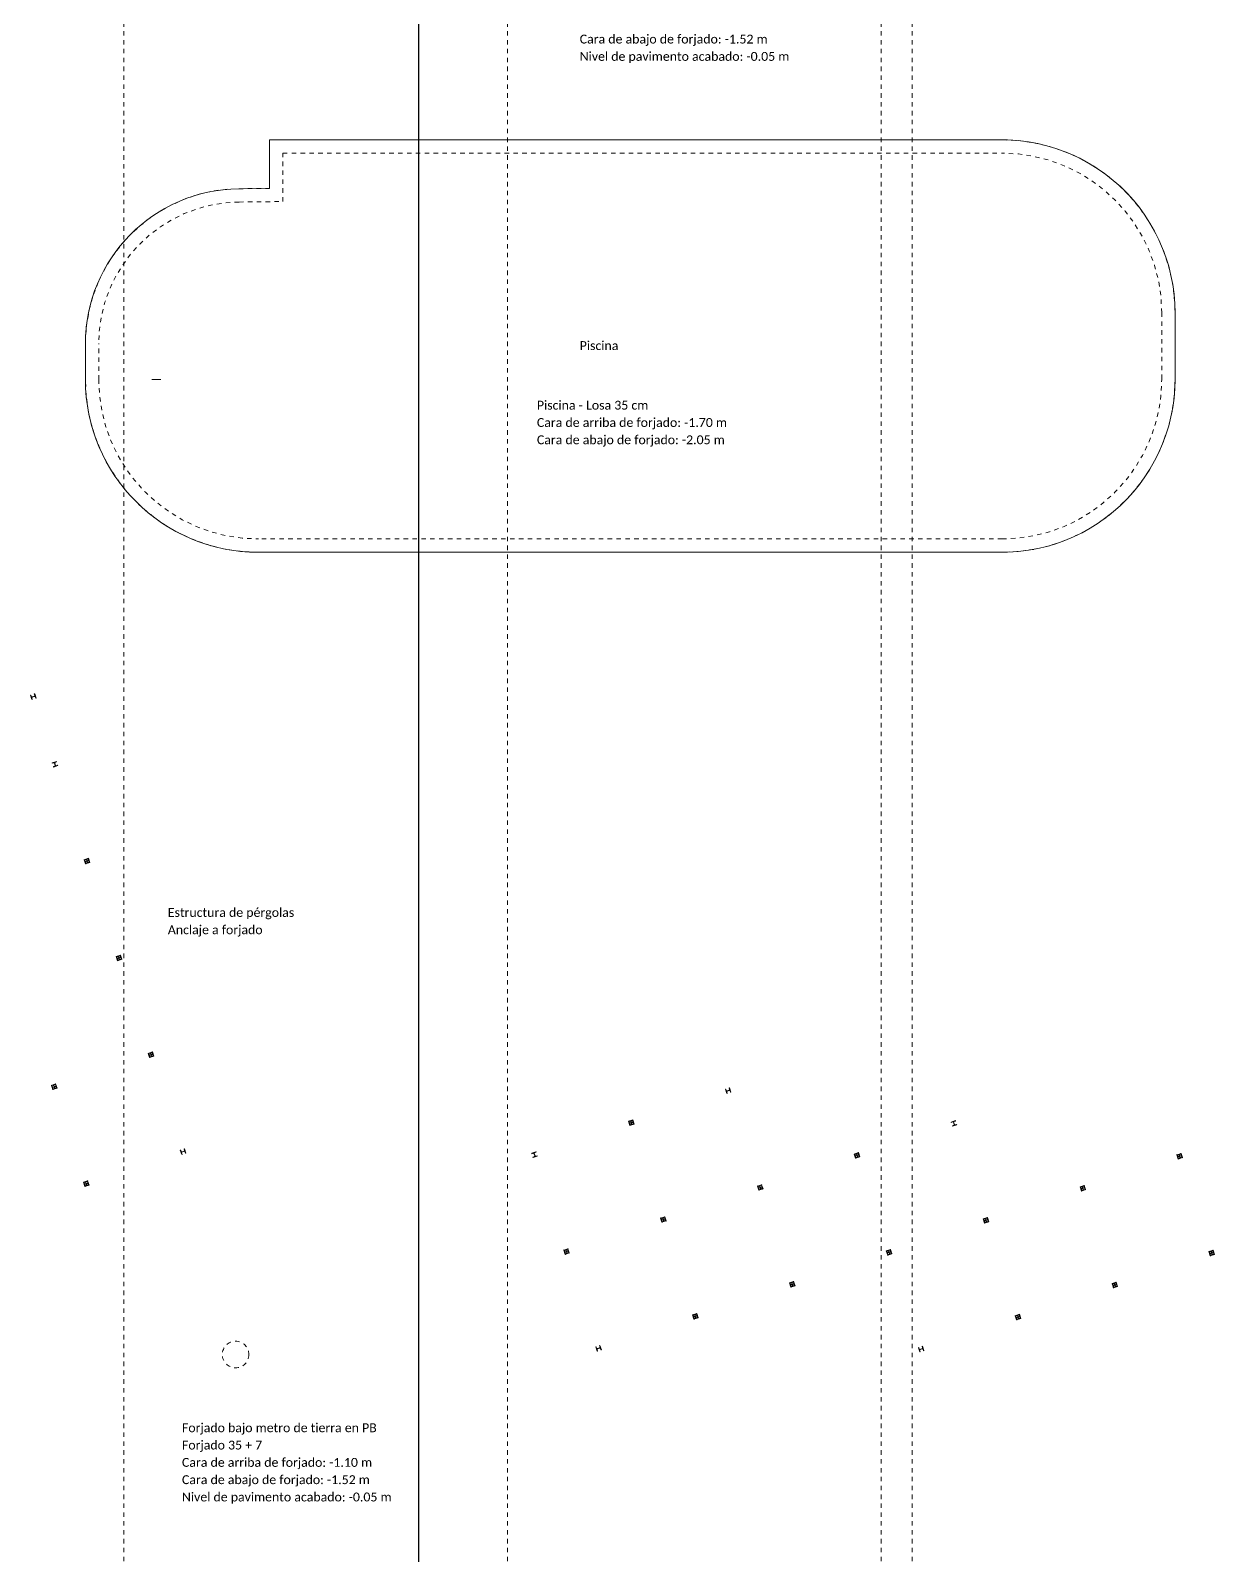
# Model space of a CAD drawing. Header units: millimetres. Extents: x -65 to 53, y -59 to 44.
# Drawn here: x -17.22 to 9.48, y -24.25 to 10.14 of the extents above; entities that cross this region are included whole.
import ezdxf

# ---------------------------------------------------------------- set-up
doc = ezdxf.new("R2010")
doc.units = ezdxf.units.MM
doc.linetypes.add('Trazo general', pattern=[0.001875, 0.00125, -0.000625])
for name, color, linetype, lineweight, true_color in [('0-AR-TXT-1', 1, 'Continuous', 5, 0xff0000), ('0-AR-TXT-2', 5, 'Continuous', 5, 0x0000ff), ('1-AR-PILARES-1', 7, 'Continuous', 5, 0xc0c0c0), ('REJILLA-2', 7, 'Trazo general', 5, 0x008080)]:
    doc.layers.add(name, color=color, linetype=linetype, lineweight=lineweight, true_color=true_color)
for name, color, linetype, lineweight in [('00-AUX-1', 7, 'Trazo general', 5), ('00-AUX-2', 7, 'Continuous', 5), ('1-AR-PILARES', 7, 'Continuous', 5), ('1-AR-VISTA', 7, 'Continuous', 5)]:
    doc.layers.add(name, color=color, linetype=linetype, lineweight=lineweight)
doc.layers.add('EJES DE REPLANTEO', color=30, linetype='Continuous')
doc.styles.add('Calibri', font='calibri.ttf', dxfattribs={"height": 0.2})

# ---------------------------------------------------------------- blocks, each defined once
blk = doc.blocks.new('Metálico - HEB - HEB 100-5133296-Planta baja - forjado 03- STR')
at = {"layer": '1-AR-PILARES-1'}
blk.add_hatch(color=256, dxfattribs=at).paths.add_polyline_path([(-0.05, -0.05), (0.05, -0.05), (0.05, -0.04), (0.015, -0.04), (0.007, -0.036), (0.003, -0.028), (0.003, 0.028), (0.007, 0.036), (0.015, 0.04), (0.05, 0.04), (0.05, 0.05), (-0.05, 0.05), (-0.05, 0.04), (-0.015, 0.04), (-0.007, 0.036), (-0.003, 0.028), (-0.003, -0.028), (-0.007, -0.036), (-0.015, -0.04), (-0.05, -0.04)])
at = {"layer": '1-AR-PILARES'}
for p, q in [((-0.05, 0.05), (-0.05, 0.04)), ((0.05, 0.05), (-0.05, 0.05)), ((-0.05, 0.04), (-0.015, 0.04)), ((-0.003, 0.028), (-0.003, -0.028)), ((0.003, -0.028), (0.003, 0.028)), ((0.015, 0.04), (0.05, 0.04)), ((0.05, 0.04), (0.05, 0.05)), ((-0.015, -0.04), (-0.05, -0.04)), ((-0.05, -0.04), (-0.05, -0.05)), ((-0.05, -0.05), (0.05, -0.05)), ((0.05, -0.04), (0.015, -0.04)), ((0.05, -0.05), (0.05, -0.04))]:
    blk.add_line(p, q, dxfattribs=at)
for centre, start, end in [((-0.015, 0.028), 0, 90), ((0.015, 0.028), 90, 180), ((-0.015, -0.028), 270, 0), ((0.015, -0.028), 180, 270)]:
    blk.add_arc(centre, 0.012, start, end, dxfattribs=at)

msp = doc.modelspace()

# ---------------------------------------------------------------- linework, layer by layer
at = {"layer": '00-AUX-1'}
for p, q in [((-11.82753, 6.57523), (-11.82753, 7.66958)), ((-11.82753, 7.66958), (4.68897, 7.66958)), ((4.69604, 7.66957), (5.04885, 7.65326)), ((5.04885, 7.65326), (5.40566, 7.60349)), ((5.40566, 7.60349), (5.75635, 7.52101)), ((-11.52753, 7.36958), (4.69591, 7.36958)), ((-11.52753, 6.27854), (-11.52753, 7.36958)), ((5.75635, 7.52101), (6.09793, 7.40652)), ((6.09793, 7.40652), (6.4275, 7.261)), ((6.4275, 7.261), (6.74223, 7.0857)), ((6.74223, 7.0857), (7.03944, 6.8821)), ((7.03944, 6.8821), (7.3166, 6.65195)), ((-13.07503, 6.521), (-12.70092, 6.56557)), ((-12.51835, 6.56759), (-11.82753, 6.57523)), ((7.3166, 6.65195), (7.57135, 6.39721)), ((-14.13889, 6.15234), (-13.79819, 6.31319)), ((-13.79819, 6.31319), (-13.4422, 6.43655)), ((-13.4422, 6.43655), (-13.07503, 6.521)), ((-12.51503, 6.26761), (-11.52753, 6.27854)), ((7.57135, 6.39721), (7.8015, 6.12005)), ((-14.7589, 5.72603), (-14.46036, 5.95586)), ((-14.46036, 5.95586), (-14.13889, 6.15234)), ((7.8015, 6.12005), (8.00509, 5.82283)), ((-15.03105, 5.46549), (-14.7589, 5.72603)), ((8.00509, 5.82283), (8.1804, 5.5081)), ((8.1804, 5.5081), (8.32592, 5.17854)), ((-15.48397, 4.86465), (-15.27368, 5.17725)), ((-15.27368, 5.17725), (-15.03105, 5.46549)), ((8.32592, 5.17854), (8.4404, 4.83695)), ((-15.65951, 4.53128), (-15.48397, 4.86465)), ((8.4404, 4.83695), (8.52288, 4.48626)), ((-15.79827, 4.181), (-15.65951, 4.53128)), ((8.52288, 4.48626), (8.57266, 4.12945)), ((-15.89864, 3.81786), (-15.79827, 4.181)), ((8.57266, 4.12945), (8.58897, 3.77665)), ((-15.95947, 3.44605), (-15.89864, 3.81786)), ((-15.9796, 3.07805), (-15.95947, 3.44605)), ((8.28897, 3.77651), (8.28897, 2.26265)), ((8.58897, 3.76958), (8.58897, 2.26958)), ((-15.97962, 2.26958), (-15.97962, 3.0678)), ((-15.67962, 2.26265), (-15.67962, 3.07778)), ((-15.9633, 1.9097), (-15.97961, 2.26251)), ((8.58897, 2.26251), (8.57266, 1.9097)), ((-15.91353, 1.5529), (-15.9633, 1.9097)), ((8.57266, 1.9097), (8.52288, 1.5529)), ((-15.83105, 1.2022), (-15.91353, 1.5529)), ((8.52288, 1.5529), (8.4404, 1.2022)), ((-15.71656, 0.86062), (-15.83105, 1.2022)), ((8.4404, 1.2022), (8.32592, 0.86062)), ((-15.57104, 0.53106), (-15.71656, 0.86062)), ((8.32592, 0.86062), (8.1804, 0.53106)), ((-15.39574, 0.21632), (-15.57104, 0.53106)), ((8.1804, 0.53106), (8.00509, 0.21632)), ((-15.19214, -0.08089), (-15.39574, 0.21632)), ((8.00509, 0.21632), (7.8015, -0.08089)), ((-14.96199, -0.35805), (-15.19214, -0.08089)), ((7.8015, -0.08089), (7.57135, -0.35805)), ((-14.70725, -0.61279), (-14.96199, -0.35805)), ((-14.43009, -0.84295), (-14.70725, -0.61279)), ((7.3166, -0.61279), (7.03944, -0.84295)), ((7.57135, -0.35805), (7.3166, -0.61279)), ((-14.13287, -1.04654), (-14.43009, -0.84295)), ((7.03944, -0.84295), (6.74223, -1.04654)), ((-13.81814, -1.22185), (-14.13287, -1.04654)), ((-13.48858, -1.36736), (-13.81814, -1.22185)), ((-13.14699, -1.48185), (-13.48858, -1.36736)), ((4.69591, -1.33042), (-12.08655, -1.33042)), ((6.09793, -1.36736), (5.75635, -1.48185)), ((6.4275, -1.22185), (6.09793, -1.36736)), ((6.74223, -1.04654), (6.4275, -1.22185)), ((-12.7963, -1.56433), (-13.14699, -1.48185)), ((-12.43949, -1.6141), (-12.7963, -1.56433)), ((-12.08669, -1.63042), (-12.43949, -1.6141)), ((4.68897, -1.63042), (-12.07962, -1.63042)), ((5.04885, -1.6141), (4.69604, -1.63042)), ((5.40566, -1.56433), (5.04885, -1.6141)), ((5.75635, -1.48185), (5.40566, -1.56433))]:
    msp.add_line(p, q, dxfattribs=at)
msp.add_circle((-12.59207, -19.72107), 0.3, dxfattribs=at)
for centre, radius, start, end in [((4.68897, 3.76958), 3.6, 360, 90), ((-12.47962, 3.0678), 3.2, 90.63403, 180), ((-12.07962, 2.26958), 3.6, 180, 270), ((4.68897, 2.26958), 3.6, 270, 360)]:
    msp.add_arc(centre, radius, start, end, dxfattribs=at)
at = {"layer": '00-AUX-2'}
msp.add_line((-14.47962, 2.26958), (-14.27962, 2.26958), dxfattribs=at)
at = {"layer": '1-AR-VISTA'}
for p, q in [((-11.82753, 6.57523), (-11.82753, 7.66958)), ((-11.82753, 7.66958), (4.68897, 7.66958)), ((-12.51835, 6.56759), (-11.82753, 6.57523)), ((8.58897, 3.76958), (8.58897, 2.26958)), ((-15.97962, 2.26958), (-15.97962, 3.0678)), ((4.68897, -1.63042), (-12.07962, -1.63042))]:
    msp.add_line(p, q, dxfattribs=at)
at = {"layer": '1-AR-VISTA', "flags": 128}
for points in [[(4.68897, 7.66958), (4.81211, 7.66763), (4.93507, 7.66181)], [(4.93507, 7.66181), (5.11051, 7.64673), (5.28509, 7.62375)], [(5.28509, 7.62375), (5.4942, 7.58555), (5.70092, 7.536), (5.90464, 7.47527), (6.10474, 7.40353), (6.30064, 7.32099), (6.49175, 7.2279), (6.6775, 7.12454), (6.85734, 7.01121), (7.03075, 6.88825), (7.19719, 6.75602), (7.35619, 6.61492), (7.50726, 6.46537), (7.64995, 6.30781), (7.78385, 6.1427), (7.90856, 5.97055), (8.0237, 5.79186), (8.12893, 5.60716), (8.22394, 5.417), (8.30846, 5.22194), (8.38221, 5.02257), (8.445, 4.81948), (8.49662, 4.61327), (8.53694, 4.40455), (8.56582, 4.19394), (8.58318, 3.98208), (8.58897, 3.76958)], [(8.58897, 2.26958), (8.58318, 2.05708), (8.56582, 1.84521), (8.53694, 1.63461), (8.49662, 1.42589), (8.445, 1.21968), (8.38221, 1.01658), (8.30846, 0.81721), (8.22394, 0.62216), (8.12893, 0.432), (8.0237, 0.2473), (7.90856, 0.0686), (7.78385, -0.10355), (7.64995, -0.26865), (7.50726, -0.42621), (7.35619, -0.57577), (7.19719, -0.71687), (7.03075, -0.84909), (6.85734, -0.97205), (6.6775, -1.08539), (6.49175, -1.18875), (6.30064, -1.28184), (6.10474, -1.36438), (5.90464, -1.43612), (5.70092, -1.49685), (5.4942, -1.54639), (5.28509, -1.58459)], [(4.93507, -1.62265), (4.81211, -1.62848), (4.68897, -1.63042)], [(5.28509, -1.58459), (5.11051, -1.60757), (4.93507, -1.62265)]]:
    msp.add_lwpolyline(points, dxfattribs=at)
at = {"layer": '1-AR-VISTA'}
for centre, radius, start, end in [((-12.47962, 3.0678), 3.5, 90.63403, 180), ((-12.07962, 2.26958), 3.9, 180, 270)]:
    msp.add_arc(centre, radius, start, end, dxfattribs=at)
at = {"layer": 'REJILLA-2'}
for p, q in [((-15.10992, -55.77901), (-15.10992, 40.60006)), ((-6.45992, -55.77901), (-6.45992, 40.60006)), ((1.96008, -55.77901), (1.96008, 40.60006)), ((2.66008, -55.77901), (2.66008, 40.60006))]:
    msp.add_line(p, q, dxfattribs=at)

# ---------------------------------------------------------------- block references
at = {"layer": '1-AR-PILARES'}
for p, rotation in [((-17.15333, -4.88562), 108.301009534733), ((-16.66493, -6.40955), 18.30100953473274), ((-15.9427, -8.59322), 108.301009534733), ((-15.9427, -8.59322), 18.30100953473274), ((-15.22048, -10.77688), 18.30100953473274), ((-15.22048, -10.77688), 108.301009534733), ((-14.49826, -12.96055), 108.301009534733), ((-14.49826, -12.96055), 18.30100953473274), ((-16.68193, -13.68277), 108.301009534733), ((-16.68193, -13.68277), 18.30100953473274), ((-16.68193, -13.68277), 108.301009534733), ((-16.68193, -13.68277), 18.30100953473274), ((-1.48623, -13.76963), 108.301009534733), ((-3.6699, -14.49185), 18.30100953473301), ((-3.6699, -14.49185), 108.301009534733), ((3.60332, -14.50885), 18.30100953473301), ((-13.77604, -15.14422), 108.301009534733), ((-5.85356, -15.21407), 18.30100953473301), ((1.41966, -15.23107), 108.301009534733), ((1.41966, -15.23107), 18.30100953473301), ((8.69288, -15.24807), 108.301009534733), ((8.69288, -15.24807), 18.30100953473301), ((-15.95971, -15.86644), 108.301009534733), ((-15.95971, -15.86644), 18.30100953473274), ((-0.76401, -15.95329), 18.30100953473301), ((-0.76401, -15.95329), 108.301009534733), ((-0.76401, -15.95329), 108.301009534733), ((6.50921, -15.9703), 18.30100953473301), ((6.50921, -15.9703), 108.301009534733), ((-2.94767, -16.67551), 18.30100953473301), ((-2.94767, -16.67551), 108.301009534733), ((-2.94767, -16.67551), 18.30100953473301), ((-2.94767, -16.67551), 108.301009534733), ((4.32554, -16.69252), 18.30100953473301), ((4.32554, -16.69252), 108.301009534733), ((4.32554, -16.69252), 18.30100953473301), ((-5.13134, -17.39774), 18.30100953473301), ((-5.13134, -17.39774), 108.301009534733), ((2.14188, -17.41474), 108.301009534733), ((2.14188, -17.41474), 18.30100953473301), ((2.14188, -17.41474), 108.301009534733), ((9.4151, -17.43174), 108.301009534733), ((9.4151, -17.43174), 18.30100953473301), ((-0.04179, -18.13696), 18.30100953473301), ((-0.04179, -18.13696), 108.301009534733), ((7.23143, -18.15396), 18.30100953473301), ((7.23143, -18.15396), 108.301009534733), ((-2.22545, -18.85918), 108.301009534733), ((-2.22545, -18.85918), 18.30100953473301), ((5.04777, -18.87618), 108.301009534733), ((5.04777, -18.87618), 18.30100953473301), ((-4.40912, -19.5814), 108.301009534733), ((2.8641, -19.5984), 108.301009534733)]:
    msp.add_blockref('Metálico - HEB - HEB 100-5133296-Planta baja - forjado 03- STR', p, dxfattribs=dict(at, rotation=rotation))

# ---------------------------------------------------------------- texts
at = {"layer": '0-AR-TXT-1', "char_height": 0.2, "attachment_point": 1, "style": 'Calibri', "bg_fill": 3, "box_fill_scale": 1.25, "bg_fill_color": 256, "bg_fill_true_color": 13158600, "bg_fill_transparency": 0}
for s, insert, width in [('Cara de abajo de forjado: -1.52 m', (-4.83354, 10.04236), 5.2189856), ('Piscina - Losa 35 cm', (-5.79913, 1.78688), 3.0945137), ('Estructura de pérgolas', (-14.12055, -9.65182), 3.5194081), ('Forjado bajo metro de tierra en PB', (-13.80123, -21.27161), 5.4113906)]:
    msp.add_mtext(s, dxfattribs=dict(at, insert=insert, width=width))
at = {"layer": '0-AR-TXT-2', "insert": (-4.83354, 3.13065), "char_height": 0.2, "width": 1.0742612, "attachment_point": 1, "style": 'Calibri', "bg_fill": 3, "box_fill_scale": 1.25, "bg_fill_color": 256, "bg_fill_true_color": 13158600, "bg_fill_transparency": 0}
msp.add_mtext('Piscina', dxfattribs=at)

# ---------------------------------------------------------------- next in the draw order: texts
at = {"layer": '0-AR-TXT-1', "char_height": 0.2, "attachment_point": 1, "style": 'Calibri', "bg_fill": 3, "box_fill_scale": 1.25, "bg_fill_color": 256, "bg_fill_true_color": 13158600, "bg_fill_transparency": 0}
for s, insert, width in [('Nivel de pavimento acabado: -0.05 m', (-4.83354, 9.6521), 5.8202513), ('Cara de arriba de forjado: -1.70 m ', (-5.79913, 1.39662), 5.3793231), ('Anclaje a forjado ', (-14.12055, -10.04208), 2.7177206), ('Forjado 35 + 7', (-13.80123, -21.66187), 2.2206744)]:
    msp.add_mtext(s, dxfattribs=dict(at, insert=insert, width=width))

# ---------------------------------------------------------------- next in the draw order: texts
for s, insert, width in [('Cara de abajo de forjado: -2.05 m', (-5.79913, 1.00636), 5.2189856), ('Cara de arriba de forjado: -1.10 m ', (-13.80123, -22.05213), 5.3793231)]:
    msp.add_mtext(s, dxfattribs=dict(at, insert=insert, width=width))

# ---------------------------------------------------------------- next in the draw order: texts
at = {"layer": '0-AR-TXT-1', "insert": (-13.80123, -22.44239), "char_height": 0.2, "width": 5.2189856, "attachment_point": 1, "style": 'Calibri', "bg_fill": 3, "box_fill_scale": 1.25, "bg_fill_color": 256, "bg_fill_true_color": 13158600, "bg_fill_transparency": 0}
msp.add_mtext('Cara de abajo de forjado: -1.52 m', dxfattribs=at)

# ---------------------------------------------------------------- next in the draw order: texts
at = {"layer": '0-AR-TXT-1', "insert": (-13.80123, -22.83265), "char_height": 0.2, "width": 5.8202513, "attachment_point": 1, "style": 'Calibri', "bg_fill": 3, "box_fill_scale": 1.25, "bg_fill_color": 256, "bg_fill_true_color": 13158600, "bg_fill_transparency": 0}
msp.add_mtext('Nivel de pavimento acabado: -0.05 m', dxfattribs=at)

# ---------------------------------------------------------------- next in the draw order: linework, layer by layer
at = {"layer": 'EJES DE REPLANTEO'}
msp.add_line((-8.45992, -54.95395), (-8.45992, 40.43941), dxfattribs=at)

doc.saveas('drawing.dxf')
